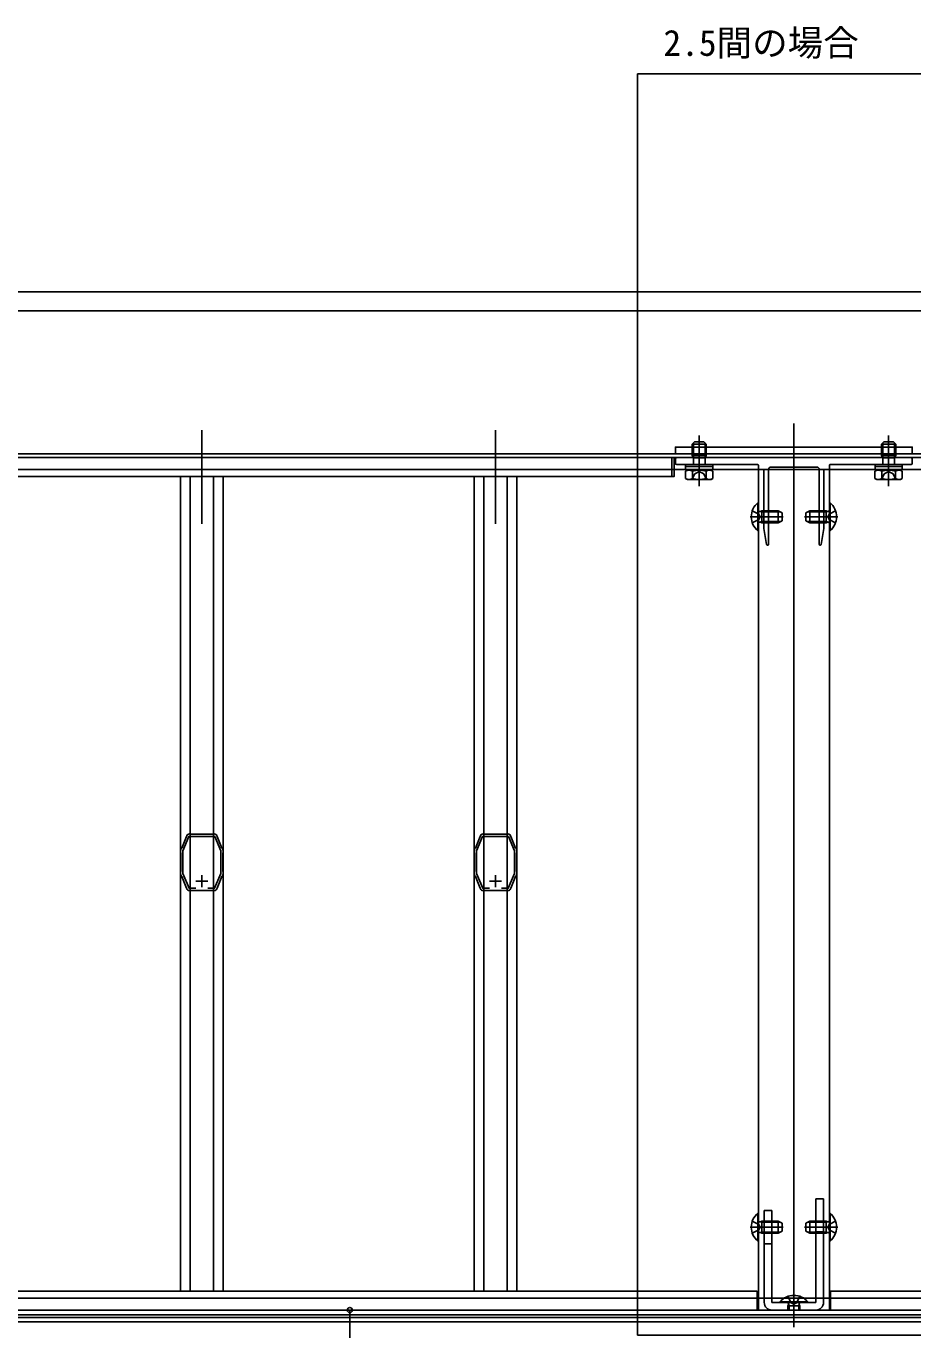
# Model space of a CAD drawing. Units: millimetres, scale not verified. Extents: x -875 to 875, y -1304 to 1297.
# Drawn here: x -252 to 123, y -613 to -62 of the extents above; entities that cross this region are included whole.
import ezdxf
from ezdxf.enums import TextEntityAlignment as Align

# ---------------------------------------------------------------- set-up
doc = ezdxf.new("R2010")
doc.units = ezdxf.units.MM
doc.header["$LTSCALE"] = 8
for name, color, linetype in [('0-1_USER1', 3, 'Continuous'), ('0-3_YKK_11E', 7, 'Continuous'), ('0-4_YKK_12', 2, 'Continuous'), ('0-5_YKK_13', 4, 'Continuous'), ('0-6_YKK_D', 6, 'Continuous')]:
    doc.layers.add(name, color=color, linetype=linetype)
doc.styles.add('ＭＳ ゴシック', font='')
doc.styles.get('ＭＳ ゴシック').set_extended_font_data('MS Gothic')

msp = doc.modelspace()

# ---------------------------------------------------------------- linework, layer by layer
at = {"layer": '0-3_YKK_11E'}
for p, q in [((-175, -423.1), (-180, -423.1)), ((-177.5, -420.6), (-177.5, -425.6)), ((-51, -423.1), (-56, -423.1)), ((-53.5, -420.6), (-53.5, -425.6))]:
    msp.add_line(p, q, dxfattribs=at)
for points in [[(-186.383, -409.801), (-186.183, -409.324), (-186.085, -409.221), (-185.988, -409.119), (-183.909, -404.175), (-183.903, -404.038), (-183.888, -403.883)], [(-174.91, -426.1), (-172.098, -426.1), (-169.5, -419.918), (-169.5, -410.282), (-172.056, -404.2), (-182.944, -404.2), (-185.5, -410.281), (-185.5, -419.918), (-182.902, -426.1), (-180.09, -426.1)], [(-182.72, -403.108), (-182.572, -403.153), (-182.443, -403.2)], [(-182.443, -403.2), (-172.557, -403.2), (-172.429, -403.153), (-172.28, -403.108)], [(-171.113, -403.883), (-171.097, -404.038), (-171.091, -404.175), (-169.012, -409.119), (-168.915, -409.221), (-168.817, -409.324), (-168.617, -409.801)], [(-62.383, -409.801), (-62.183, -409.324), (-62.085, -409.221), (-61.988, -409.119), (-59.909, -404.175), (-59.903, -404.038), (-59.888, -403.883)], [(-50.91, -426.1), (-48.098, -426.1), (-45.5, -419.918), (-45.5, -410.282), (-48.056, -404.2), (-58.944, -404.2), (-61.5, -410.281), (-61.5, -419.918), (-58.902, -426.1), (-56.09, -426.1)], [(-58.72, -403.108), (-58.572, -403.153), (-58.443, -403.2)], [(-58.443, -403.2), (-48.557, -403.2), (-48.429, -403.153), (-48.28, -403.108)], [(-47.113, -403.883), (-47.097, -404.038), (-47.091, -404.175), (-45.012, -409.119), (-44.915, -409.221), (-44.817, -409.324), (-44.617, -409.801)], [(-186.5, -419.818), (-186.5, -419.3), (-186.45, -419.168), (-186.4, -419.035), (-186.4, -411.165), (-186.45, -411.032), (-186.5, -410.9), (-186.5, -410.382)], [(-168.5, -410.382), (-168.5, -410.9), (-168.55, -411.032), (-168.6, -411.165), (-168.6, -419.035), (-168.55, -419.168), (-168.5, -419.3), (-168.5, -419.818)], [(-62.5, -419.818), (-62.5, -419.3), (-62.45, -419.168), (-62.4, -419.035), (-62.4, -411.165), (-62.45, -411.032), (-62.5, -410.9), (-62.5, -410.382)], [(-44.5, -410.382), (-44.5, -410.9), (-44.55, -411.032), (-44.6, -411.165), (-44.6, -419.035), (-44.55, -419.168), (-44.5, -419.3), (-44.5, -419.818)], [(-183.888, -426.317), (-183.903, -426.162), (-183.909, -426.025), (-185.988, -421.081), (-186.085, -420.979), (-186.183, -420.876), (-186.383, -420.399)], [(-168.617, -420.399), (-168.817, -420.876), (-168.915, -420.979), (-169.012, -421.081), (-171.091, -426.025), (-171.097, -426.162), (-171.112, -426.317)], [(-59.888, -426.317), (-59.903, -426.162), (-59.909, -426.025), (-61.988, -421.081), (-62.085, -420.979), (-62.183, -420.876), (-62.383, -420.399)], [(-44.617, -420.399), (-44.817, -420.876), (-44.915, -420.979), (-45.012, -421.081), (-47.091, -426.025), (-47.097, -426.162), (-47.112, -426.317)], [(-172.28, -427.093), (-172.429, -427.047), (-172.557, -427), (-182.443, -427), (-182.571, -427.047), (-182.72, -427.093)], [(-48.28, -427.093), (-48.429, -427.047), (-48.557, -427), (-58.443, -427), (-58.571, -427.047), (-58.72, -427.093)]]:
    msp.add_lwpolyline(points, dxfattribs=at)
for centre, start, end in [((-182.57, -404.6), 95.73925, 151.44438), ((-172.43, -404.6), 28.55565, 84.26079), ((-58.57, -404.6), 95.73925, 151.44438), ((-48.43, -404.6), 28.55565, 84.26079), ((-185, -410.382), 157.21255, 180.00006), ((-170, -410.382), 359.99998, 22.78771), ((-61, -410.382), 157.21255, 180.00006), ((-46, -410.382), 359.99998, 22.78771), ((-185, -419.818), 180, 202.78773), ((-170, -419.818), 337.21234, 0.00008), ((-61, -419.818), 180, 202.78773), ((-46, -419.818), 337.21234, 0.00008), ((-182.57, -425.6), 208.55592, 264.26083), ((-172.43, -425.6), 275.73914, 331.44347), ((-58.57, -425.6), 208.55592, 264.26083), ((-48.43, -425.6), 275.73914, 331.44347)]:
    msp.add_arc(centre, 1.5, start, end, dxfattribs=at)
at = {"layer": '0-4_YKK_12'}
for p, q in [((455, -174.203), (-390, -174.203)), ((455, -182.203), (-390, -182.203)), ((72.5, -229.803), (72.5, -604.203)), ((-177.5, -232.7), (-177.5, -272.2)), ((-53.5, -232.7), (-53.5, -272.2)), ((455, -242.703), (-390, -242.703)), ((455, -244.203), (-390, -244.203)), ((-389.5, -244.2), (21, -244.2)), ((455, -249.203), (-390, -249.203)), ((-389.5, -252.2), (21, -252.2)), ((-186.5, -252.2), (-186.5, -596.2)), ((-182.443, -252.2), (-182.443, -596.2)), ((-172.557, -252.2), (-172.557, -596.2)), ((-168.5, -252.2), (-168.5, -596.2)), ((-62.5, -252.2), (-62.5, -596.2)), ((-58.443, -252.2), (-58.443, -596.2)), ((-48.557, -252.2), (-48.557, -596.2)), ((-44.5, -252.2), (-44.5, -596.2)), ((57.5, -249.203), (57.5, -604.2)), ((57.5, -249.203), (87.5, -249.203)), ((87.5, -249.203), (87.5, -604.2)), ((-741.312, -599.2), (404.5, -599.2)), ((-389.5, -596.2), (57, -596.2)), ((57, -604.2), (57, -596.2)), ((404.5, -596.2), (88, -596.2)), ((88, -604.2), (88, -596.2)), ((-358.982, -604.2), (57, -604.2)), ((455, -604.2), (-358.982, -604.2)), ((57.5, -604.2), (87.5, -604.2)), ((404.5, -604.2), (88, -604.2)), ((439.5, -606.2), (-358.355, -606.2)), ((439.5, -607.4), (-358.144, -607.4)), ((455, -609.2), (-357.826, -609.2))]:
    msp.add_line(p, q, dxfattribs=at)
msp.add_lwpolyline([(21, -244.2), (21, -249.2), (21, -252.2)], dxfattribs=at)
at = {"layer": '0-5_YKK_13'}
for p, q in [((32.5, -256.325), (32.5, -234.914)), ((112.5, -256.325), (112.5, -234.914)), ((29.5, -238.503), (30.5, -237.503)), ((29.5, -238.503), (35.5, -238.503)), ((29.5, -238.503), (29.5, -243.403)), ((34.5, -237.503), (30.5, -237.503)), ((35.5, -238.503), (34.5, -237.503)), ((35.5, -243.403), (35.5, -238.503)), ((109.5, -238.503), (110.5, -237.503)), ((109.5, -238.503), (115.5, -238.503)), ((109.5, -238.503), (109.5, -243.403)), ((114.5, -237.503), (110.5, -237.503)), ((115.5, -238.503), (114.5, -237.503)), ((115.5, -243.403), (115.5, -238.503)), ((22.5, -246.703), (22.5, -244.703)), ((23, -244.203), (32.042, -244.203)), ((57.2, -247.203), (23, -247.203)), ((38.25, -247.203), (26.75, -247.203)), ((29.5, -243.403), (35.5, -243.403)), ((35.5, -243.403), (34.96, -244.339)), ((57.5, -248.903), (57.5, -247.503)), ((87.5, -247.503), (87.5, -248.903)), ((122, -247.203), (87.8, -247.203)), ((118.25, -247.203), (106.75, -247.203)), ((109.5, -243.403), (115.5, -243.403)), ((112.958, -244.203), (122, -244.203)), ((115.5, -243.403), (114.96, -244.339)), ((122.5, -244.703), (122.5, -246.703)), ((27.5, -249.503), (26.726, -249.95)), ((27.5, -253.503), (26.726, -253.057)), ((26.727, -253.057), (26.727, -249.95)), ((26.75, -248.003), (26.75, -249.503)), ((26.75, -248.003), (38.25, -248.003)), ((26.75, -249.503), (38.25, -249.503)), ((27.5, -249.503), (37.5, -249.503)), ((29.613, -253.057), (29.613, -249.95)), ((35.387, -253.057), (35.387, -249.95)), ((37.5, -249.503), (38.273, -249.95)), ((37.5, -253.503), (38.273, -253.057)), ((38.25, -249.503), (38.25, -248.003)), ((38.273, -253.057), (38.273, -249.95)), ((59.5, -249.203), (57.8, -249.203)), ((59.8, -268.745), (59.8, -249.503)), ((61.8, -249.203), (61.8, -280.903)), ((82.2, -248.203), (62.8, -248.203)), ((83.2, -280.903), (83.2, -249.203)), ((85.2, -249.503), (85.2, -268.745)), ((87.2, -249.203), (85.5, -249.203)), ((107.5, -249.503), (106.726, -249.95)), ((107.5, -253.503), (106.726, -253.057)), ((106.727, -253.057), (106.727, -249.95)), ((106.75, -248.003), (106.75, -249.503)), ((106.75, -248.003), (118.25, -248.003)), ((106.75, -249.503), (118.25, -249.503)), ((107.5, -249.503), (117.5, -249.503)), ((109.613, -253.057), (109.613, -249.95)), ((115.387, -253.057), (115.387, -249.95)), ((117.5, -249.503), (118.273, -249.95)), ((117.5, -253.503), (118.273, -253.057)), ((118.25, -249.503), (118.25, -248.003)), ((118.273, -253.057), (118.273, -249.95)), ((27.5, -253.503), (37.5, -253.503)), ((107.5, -253.503), (117.5, -253.503)), ((57.252, -263.303), (57.5, -263.303)), ((57.252, -263.303), (57.252, -275.103)), ((57.5, -275.103), (57.5, -263.303)), ((87.5, -263.303), (87.5, -275.103)), ((87.748, -263.303), (87.5, -263.303)), ((87.748, -275.103), (87.748, -263.303)), ((54, -269.203), (68, -269.203)), ((54.917, -266.703), (57.635, -268.058)), ((58.244, -269.203), (57.635, -268.058)), ((58.244, -269.203), (57.635, -270.348)), ((58.9, -267.136), (57.977, -266.942)), ((58.9, -266.703), (58.305, -266.919)), ((58.9, -266.703), (58.9, -271.703)), ((58.9, -266.703), (65.8, -266.703)), ((58.9, -267.136), (66.72, -267.136)), ((59.8, -274.177), (59.8, -269.661)), ((65.8, -266.703), (67.5, -267.503)), ((65.8, -266.703), (65.8, -271.703)), ((67.5, -267.503), (67.5, -270.903)), ((91, -269.203), (77, -269.203)), ((77.5, -267.503), (79.2, -266.703)), ((77.5, -270.903), (77.5, -267.503)), ((86.1, -267.136), (78.28, -267.136)), ((86.1, -266.703), (79.2, -266.703)), ((79.2, -271.703), (79.2, -266.703)), ((85.2, -269.661), (85.2, -274.177)), ((86.1, -271.703), (86.1, -266.703)), ((86.1, -266.703), (86.695, -266.919)), ((86.1, -267.136), (87.023, -266.942)), ((86.756, -269.203), (87.365, -268.058)), ((86.756, -269.203), (87.365, -270.348)), ((90.083, -266.703), (87.365, -268.058)), ((54.917, -271.703), (57.635, -270.348)), ((57.252, -275.103), (57.5, -275.103)), ((58.9, -271.27), (57.977, -271.463)), ((58.9, -271.703), (58.305, -271.487)), ((58.9, -271.27), (66.72, -271.27)), ((58.9, -271.703), (65.8, -271.703)), ((60.991, -280.955), (59.805, -274.229)), ((67.5, -270.903), (65.8, -271.703)), ((79.2, -271.703), (77.5, -270.903)), ((86.1, -271.27), (78.28, -271.27)), ((86.1, -271.703), (79.2, -271.703)), ((85.195, -274.229), (84.009, -280.955)), ((86.1, -271.27), (87.023, -271.463)), ((86.1, -271.703), (86.695, -271.487)), ((90.083, -271.703), (87.365, -270.348)), ((87.748, -275.103), (87.5, -275.103)), ((61.5, -281.203), (61.286, -281.203)), ((83.714, -281.203), (83.5, -281.203)), ((81.8, -557.2), (81.8, -601)), ((85, -557.2), (81.8, -557.2)), ((85, -601), (85, -557.2)), ((54.917, -566.7), (57.635, -568.055)), ((57.252, -563.3), (57.5, -563.3)), ((57.252, -563.3), (57.252, -575.1)), ((57.5, -575.1), (57.5, -563.3)), ((58.9, -567.133), (57.977, -566.94)), ((58.9, -566.7), (58.305, -566.916)), ((58.9, -566.7), (58.9, -571.7)), ((58.9, -566.7), (65.8, -566.7)), ((60, -562.2), (60, -601)), ((63.2, -562.2), (60, -562.2)), ((63.2, -562.2), (63.2, -601)), ((65.8, -566.7), (67.5, -567.5)), ((65.8, -566.7), (65.8, -571.7)), ((77.5, -567.5), (79.2, -566.7)), ((86.1, -566.7), (79.2, -566.7)), ((79.2, -571.7), (79.2, -566.7)), ((86.1, -571.7), (86.1, -566.7)), ((86.1, -566.7), (86.695, -566.916)), ((86.1, -567.133), (87.023, -566.94)), ((90.083, -566.7), (87.365, -568.055)), ((87.5, -563.3), (87.5, -575.1)), ((87.748, -563.3), (87.5, -563.3)), ((87.748, -575.1), (87.748, -563.3)), ((54, -569.2), (68, -569.2)), ((54.917, -571.7), (57.635, -570.345)), ((66.8, -569.2), (56.8, -569.2)), ((58.244, -569.2), (57.635, -568.055)), ((58.244, -569.2), (57.635, -570.345)), ((58.9, -571.267), (57.977, -571.46)), ((58.9, -571.7), (58.305, -571.484)), ((58.9, -567.133), (66.72, -567.133)), ((58.9, -571.267), (66.72, -571.267)), ((58.9, -571.7), (65.8, -571.7)), ((67.5, -570.9), (65.8, -571.7)), ((67.5, -567.5), (67.5, -570.9)), ((91, -569.2), (77, -569.2)), ((77.5, -570.9), (77.5, -567.5)), ((79.2, -571.7), (77.5, -570.9)), ((78.2, -569.2), (88.2, -569.2)), ((86.1, -567.133), (78.28, -567.133)), ((86.1, -571.267), (78.28, -571.267)), ((86.1, -571.7), (79.2, -571.7)), ((85, -571.2), (81.8, -571.2)), ((86.1, -571.267), (87.023, -571.46)), ((86.1, -571.7), (86.695, -571.484)), ((86.756, -569.2), (87.365, -568.055)), ((86.756, -569.2), (87.365, -570.345)), ((90.083, -571.7), (87.365, -570.345)), ((57.252, -575.1), (57.5, -575.1)), ((63.2, -576.2), (60, -576.2)), ((87.748, -575.1), (87.5, -575.1)), ((70, -598.417), (71.355, -601.135)), ((72.5, -597.499), (72.5, -607.931)), ((72.5, -597.5), (72.5, -611.5)), ((75, -598.417), (73.645, -601.135)), ((81.8, -601), (63.2, -601)), ((81.8, -604.2), (63.2, -604.2)), ((66.6, -600.752), (66.6, -601)), ((78.4, -600.752), (66.6, -600.752)), ((66.6, -601), (78.4, -601)), ((70, -602.4), (70.216, -601.805)), ((75, -602.4), (70, -602.4)), ((70, -602.4), (70, -604.2)), ((70.433, -602.4), (70.24, -601.477)), ((70.433, -602.4), (70.433, -604.2)), ((72.5, -601.744), (71.355, -601.135)), ((72.5, -601.744), (73.645, -601.135)), ((74.567, -602.4), (74.76, -601.477)), ((74.567, -602.4), (74.567, -604.2)), ((75, -602.4), (74.784, -601.805)), ((75, -602.4), (75, -604.2)), ((78.4, -600.752), (78.4, -601))]:
    msp.add_line(p, q, dxfattribs=at)
for points in [[(22.5, -242.703), (122.5, -242.703), (122.5, -239.803), (22.5, -239.803)], [(22, -249.2), (22, -252.2), (21, -252.2), (21, -249.2), (21, -244.2), (22, -244.2)]]:
    msp.add_lwpolyline(points, close=True, dxfattribs=at)
for points in [[(30.04, -237.963), (30.04, -244.339), (30.04, -247.203)], [(34.96, -237.963), (34.96, -244.339), (34.96, -247.203)], [(110.04, -237.963), (110.04, -244.339), (110.04, -247.203)], [(114.96, -237.963), (114.96, -244.339), (114.96, -247.203)], [(26.75, -247.203), (26.75, -248.003), (38.25, -248.003), (38.25, -247.203)], [(29.5, -243.403), (30.04, -244.339), (34.96, -244.339)], [(32.958, -244.203), (72.5, -244.203), (112.042, -244.203)], [(106.75, -247.203), (106.75, -248.003), (118.25, -248.003), (118.25, -247.203)], [(109.5, -243.403), (110.04, -244.339), (114.96, -244.339)], [(29.45, -253.506), (30.6, -251.148), (32.5, -250.138)], [(35.55, -253.506), (34.4, -251.148), (32.5, -250.138)], [(109.45, -253.506), (110.6, -251.148), (112.5, -250.138)], [(115.55, -253.506), (114.4, -251.148), (112.5, -250.138)]]:
    msp.add_lwpolyline(points, dxfattribs=at)
for centre, radius, start, end in [((23, -244.703), 0.5, 90, 180), ((23, -246.703), 0.5, 180, 270), ((32.042, -244.403), 0.2, 23.57818, 90), ((32.5, -244.203), 0.3, 203.57818, 336.42182), ((32.958, -244.403), 0.2, 90, 156.42182), ((57.2, -247.503), 0.3, 0, 90), ((87.8, -247.503), 0.3, 90, 180), ((112.042, -244.403), 0.2, 23.57818, 90), ((112.5, -244.203), 0.3, 203.57818, 336.42182), ((112.958, -244.403), 0.2, 90, 156.42182), ((122, -244.703), 0.5, 0, 90), ((122, -246.703), 0.5, 270, 0), ((28.17, -252.059), 2.556, 55.61708, 124.38292), ((28.17, -250.947), 2.556, 235.61708, 304.38292), ((32.5, -259.057), 9.554, 72.41276, 107.58724), ((32.5, -243.95), 9.554, 252.41276, 287.58724), ((36.83, -252.059), 2.556, 55.61708, 124.38292), ((36.83, -250.947), 2.556, 235.61708, 304.38292), ((57.8, -248.903), 0.3, 180, 270), ((59.5, -249.503), 0.3, 360, 90), ((62.8, -249.203), 1, 90, 180), ((82.2, -249.203), 1, 0, 90), ((85.5, -249.503), 0.3, 90, 180), ((87.2, -248.903), 0.3, 270, 360), ((108.17, -252.059), 2.556, 55.61708, 124.38292), ((108.17, -250.947), 2.556, 235.61708, 304.38292), ((112.5, -259.057), 9.554, 72.41276, 107.58724), ((112.5, -243.95), 9.554, 252.41276, 287.58724), ((116.83, -252.059), 2.556, 55.61708, 124.38292), ((116.83, -250.947), 2.556, 235.61708, 304.38292), ((62.2, -269.203), 7.7, 129.98312, 230.01688), ((82.8, -269.203), 7.7, 309.98312, 50.01688), ((58.1, -266.355), 0.6, 180, 289.96957), ((60, -268.745), 0.2, 180, 246.42182), ((60, -269.661), 0.2, 113.57818, 180), ((59.8, -269.203), 0.3, 293.57818, 66.42182), ((85.2, -269.203), 0.3, 113.57818, 246.42182), ((85, -268.745), 0.2, 293.57818, 0), ((85, -269.661), 0.2, 0, 66.42182), ((86.9, -266.355), 0.6, 250.03043, 0), ((58.1, -272.05), 0.6, 70.03043, 180), ((60.1, -274.177), 0.3, 180, 190), ((84.9, -274.177), 0.3, 350, 0), ((86.9, -272.05), 0.6, 0, 109.96957), ((61.286, -280.903), 0.3, 190, 270), ((61.5, -280.903), 0.3, 270, 0), ((83.5, -280.903), 0.3, 180, 270), ((83.714, -280.903), 0.3, 270, 350), ((62.2, -569.2), 7.7, 129.98312, 230.01688), ((58.1, -566.352), 0.6, 180, 289.96957), ((86.9, -566.352), 0.6, 250.03043, 0), ((82.8, -569.2), 7.7, 309.98312, 50.01688), ((58.1, -572.048), 0.6, 70.03043, 180), ((86.9, -572.048), 0.6, 0, 109.96957), ((72.5, -605.7), 7.7, 39.98312, 140.01688), ((63.2, -601), 3.2, 180, 270), ((69.652, -601.6), 0.6, 340.03043, 90), ((75.348, -601.6), 0.6, 90, 199.96957), ((81.8, -601), 3.2, 270, 0)]:
    msp.add_arc(centre, radius, start, end, dxfattribs=at)
at = {"layer": '0-6_YKK_D'}
msp.add_line((-115, -649.2), (-115, -604.2), dxfattribs=at)
msp.add_lwpolyline([(6.516, -82.2), (138.484, -82.2), (138.484, -614.755), (6.516, -614.755)], close=True, dxfattribs=at)
msp.add_circle((-115, -604.2), 1.075, dxfattribs=at)

# ---------------------------------------------------------------- texts
at = {"layer": '0-1_USER1', "style": 'ＭＳ ゴシック'}
msp.add_text('2.5間の場合', height=11, dxfattribs=at).set_placement((17.409, -77.87), align=Align.BOTTOM_LEFT)

doc.saveas('drawing.dxf')
